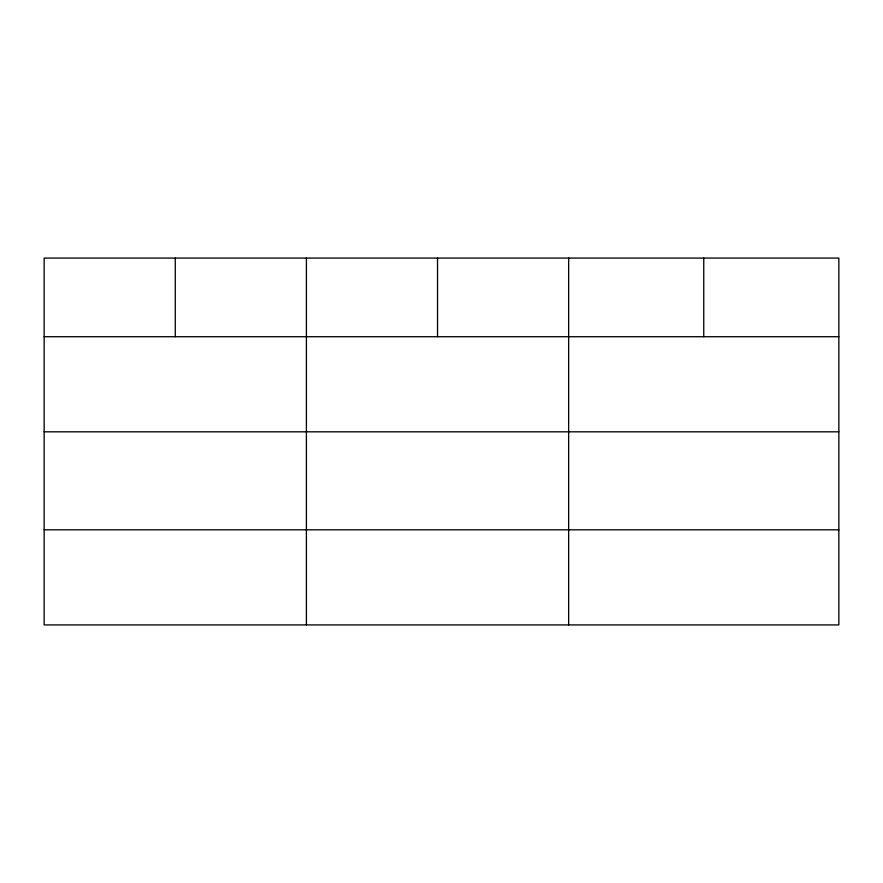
<?xml version="1.0" encoding="UTF-8"?>
<svg xmlns="http://www.w3.org/2000/svg" width="883" height="883" viewBox="0 0 883 883"><rect width="100%" height="100%" fill="white"/><g stroke="black" fill="none" stroke-linecap="round" stroke-linejoin="round"><path stroke-width="1.32" d="M838.85 431.82L838.85 258.079L44.15 258.079L44.15 624.921L838.85 624.921L838.85 431.82L44.15 431.82M44.15 336.721L838.85 336.721M44.15 529.811L838.85 529.811M703.751 258.079L703.751 336.721M568.652 258.079L568.652 624.921M437.526 258.079L437.526 336.721M306.401 258.079L306.401 624.921M175.276 258.079L175.276 336.721"/></g></svg>
